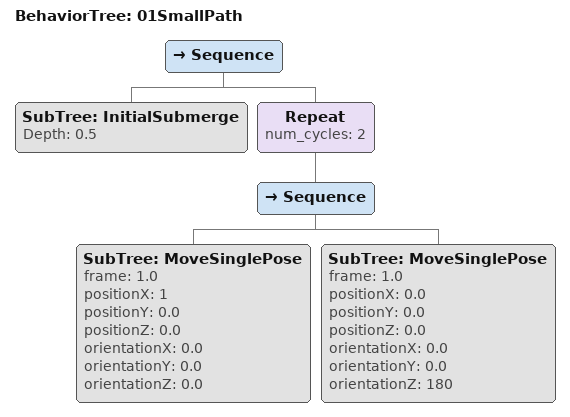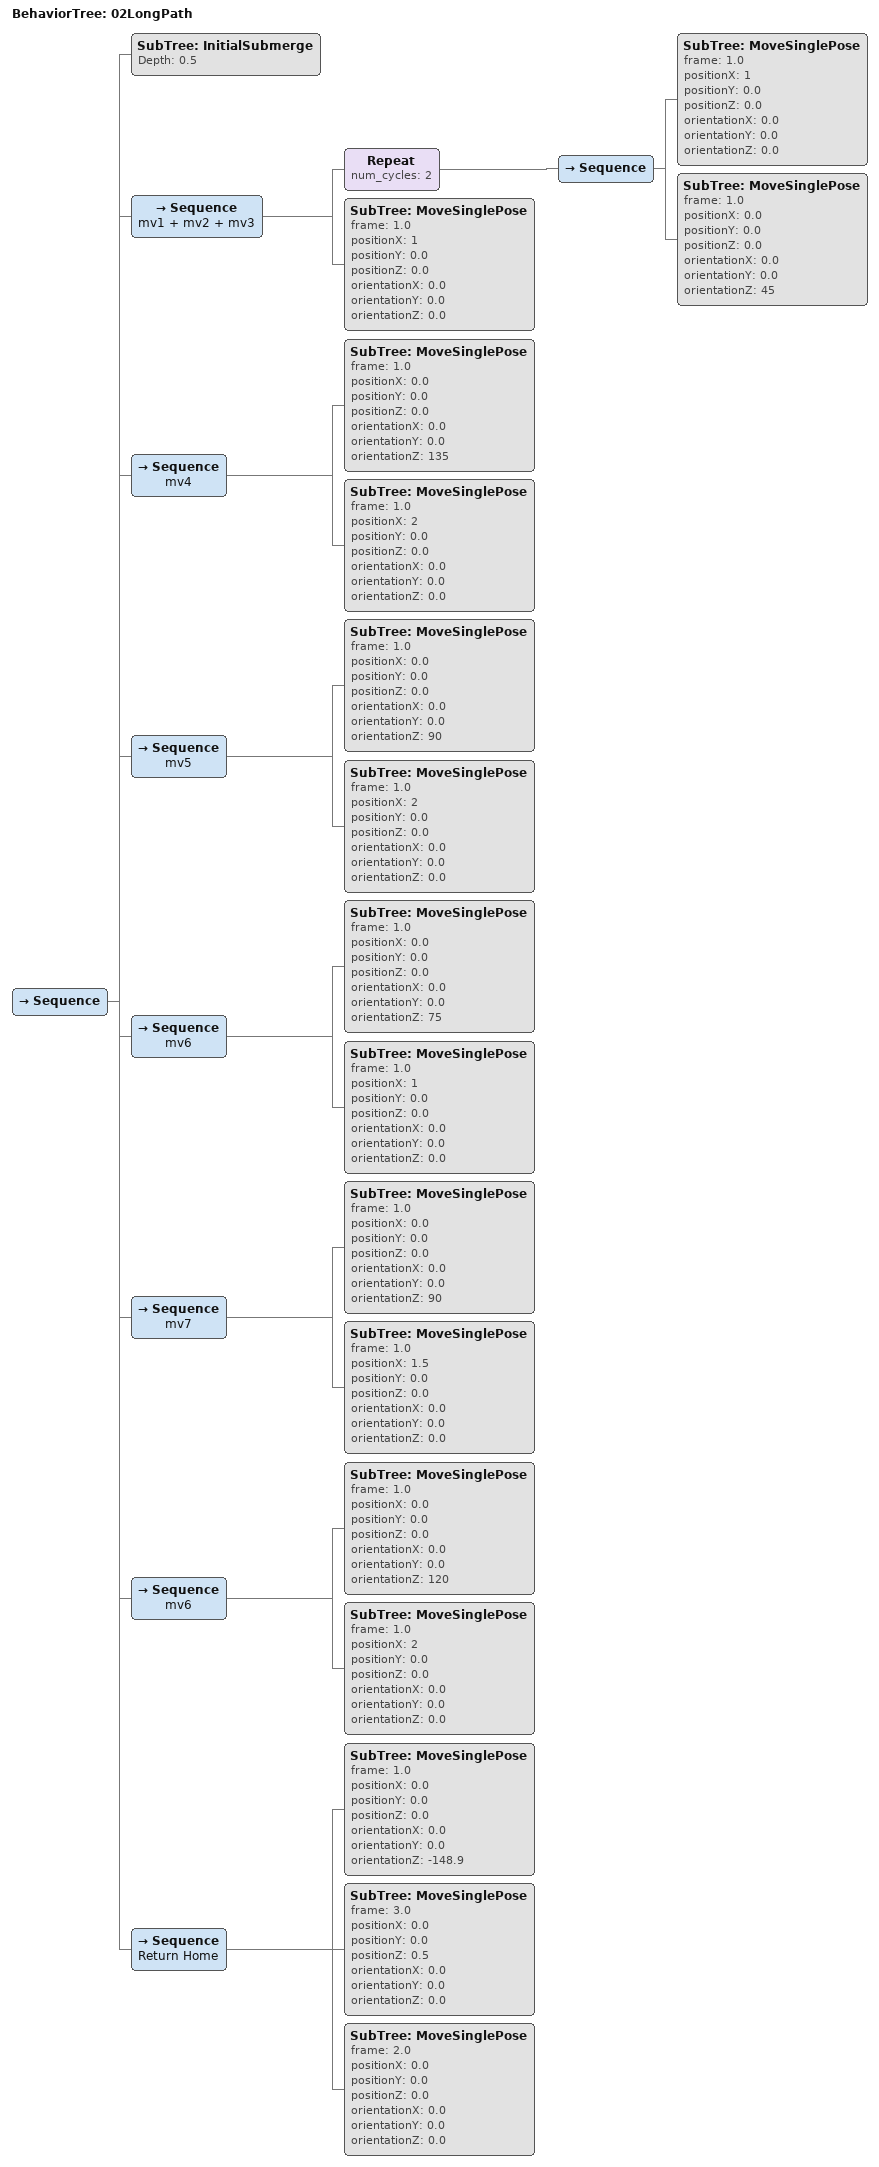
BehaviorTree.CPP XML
<?xml version="1.0" encoding="UTF-8"?>
<root BTCPP_format="4">
  <BehaviorTree ID="01SmallPath">
    <Sequence>
      <SubTree ID="InitialSubmerge"
               Depth="0.5"/>
      <Repeat num_cycles="2">
        <Sequence>
          <SubTree ID="MoveSinglePose"
                   frame="1.0"
                   positionX="1"
                   positionY="0.0"
                   positionZ="0.0"
                   orientationX="0.0"
                   orientationY="0.0"
                   orientationZ="0.0"/>
          <SubTree ID="MoveSinglePose"
                   frame="1.0"
                   positionX="0.0"
                   positionY="0.0"
                   positionZ="0.0"
                   orientationX="0.0"
                   orientationY="0.0"
                   orientationZ="180"/>
        </Sequence>
      </Repeat>
    </Sequence>
  </BehaviorTree>

  <BehaviorTree ID="02LongPath">
    <Sequence>
      <SubTree ID="InitialSubmerge"
               Depth="0.5"/>
      <Sequence name="mv1 + mv2 + mv3">
        <Repeat num_cycles="2">
          <Sequence>
            <SubTree ID="MoveSinglePose"
                     frame="1.0"
                     positionX="1"
                     positionY="0.0"
                     positionZ="0.0"
                     orientationX="0.0"
                     orientationY="0.0"
                     orientationZ="0.0"/>
            <SubTree ID="MoveSinglePose"
                     frame="1.0"
                     positionX="0.0"
                     positionY="0.0"
                     positionZ="0.0"
                     orientationX="0.0"
                     orientationY="0.0"
                     orientationZ="45"/>
          </Sequence>
        </Repeat>
        <SubTree ID="MoveSinglePose"
                 frame="1.0"
                 positionX="1"
                 positionY="0.0"
                 positionZ="0.0"
                 orientationX="0.0"
                 orientationY="0.0"
                 orientationZ="0.0"/>
      </Sequence>
      <Sequence name="mv4">
        <SubTree ID="MoveSinglePose"
                 frame="1.0"
                 positionX="0.0"
                 positionY="0.0"
                 positionZ="0.0"
                 orientationX="0.0"
                 orientationY="0.0"
                 orientationZ="135"/>
        <SubTree ID="MoveSinglePose"
                 frame="1.0"
                 positionX="2"
                 positionY="0.0"
                 positionZ="0.0"
                 orientationX="0.0"
                 orientationY="0.0"
                 orientationZ="0.0"/>
      </Sequence>
      <Sequence name="mv5">
        <SubTree ID="MoveSinglePose"
                 frame="1.0"
                 positionX="0.0"
                 positionY="0.0"
                 positionZ="0.0"
                 orientationX="0.0"
                 orientationY="0.0"
                 orientationZ="90"/>
        <SubTree ID="MoveSinglePose"
                 frame="1.0"
                 positionX="2"
                 positionY="0.0"
                 positionZ="0.0"
                 orientationX="0.0"
                 orientationY="0.0"
                 orientationZ="0.0"/>
      </Sequence>
      <Sequence name="mv6">
        <SubTree ID="MoveSinglePose"
                 frame="1.0"
                 positionX="0.0"
                 positionY="0.0"
                 positionZ="0.0"
                 orientationX="0.0"
                 orientationY="0.0"
                 orientationZ="75"/>
        <SubTree ID="MoveSinglePose"
                 frame="1.0"
                 positionX="1"
                 positionY="0.0"
                 positionZ="0.0"
                 orientationX="0.0"
                 orientationY="0.0"
                 orientationZ="0.0"/>
      </Sequence>
      <Sequence name="mv7">
        <SubTree ID="MoveSinglePose"
                 frame="1.0"
                 positionX="0.0"
                 positionY="0.0"
                 positionZ="0.0"
                 orientationX="0.0"
                 orientationY="0.0"
                 orientationZ="90"/>
        <SubTree ID="MoveSinglePose"
                 frame="1.0"
                 positionX="1.5"
                 positionY="0.0"
                 positionZ="0.0"
                 orientationX="0.0"
                 orientationY="0.0"
                 orientationZ="0.0"/>
      </Sequence>
      <Sequence name="mv6">
        <SubTree ID="MoveSinglePose"
                 frame="1.0"
                 positionX="0.0"
                 positionY="0.0"
                 positionZ="0.0"
                 orientationX="0.0"
                 orientationY="0.0"
                 orientationZ="120"/>
        <SubTree ID="MoveSinglePose"
                 frame="1.0"
                 positionX="2"
                 positionY="0.0"
                 positionZ="0.0"
                 orientationX="0.0"
                 orientationY="0.0"
                 orientationZ="0.0"/>
      </Sequence>
      <Sequence name="Return Home">
        <SubTree ID="MoveSinglePose"
                 frame="1.0"
                 positionX="0.0"
                 positionY="0.0"
                 positionZ="0.0"
                 orientationX="0.0"
                 orientationY="0.0"
                 orientationZ="-148.9"/>
        <SubTree ID="MoveSinglePose"
                 frame="3.0"
                 positionX="0.0"
                 positionY="0.0"
                 positionZ="0.5"
                 orientationX="0.0"
                 orientationY="0.0"
                 orientationZ="0.0"/>
        <SubTree ID="MoveSinglePose"
                 frame="2.0"
                 positionX="0.0"
                 positionY="0.0"
                 positionZ="0.0"
                 orientationX="0.0"
                 orientationY="0.0"
                 orientationZ="0.0"/>
      </Sequence>
    </Sequence>
  </BehaviorTree>

</root>
